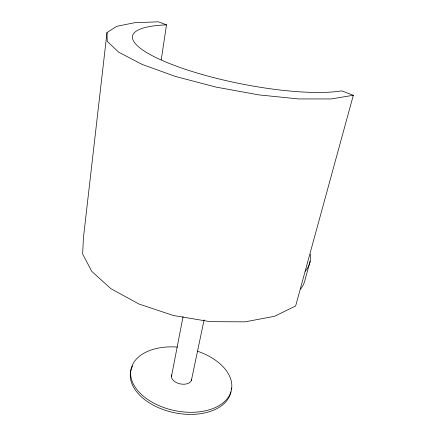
<?xml version="1.0" encoding="UTF-8"?>
<svg xmlns="http://www.w3.org/2000/svg" width="436" height="436" viewBox="0 0 436 436"><rect width="100%" height="100%" fill="white"/><g stroke="black" fill="none" stroke-linecap="round" stroke-linejoin="round"><path stroke-width="0.65" d="M106.994 32.575L83.385 238.132L82.66 254.025L91.778 271.41L110.929 288.703L138.98 304.017L173.305 315.49L210.103 321.659L245.108 321.85L274.517 316.291L295.641 305.968L353.34 95.261L341.693 90.873A115.834 25.746 11.2 0 1 174.313 65.378A115.834 25.746 11.2 0 1 166.492 24.868L158.35 21.8L134.501 22.743L116.712 26.313L106.994 32.575L107.24 41.382L118.826 52.266L142.032 64.375L175.485 76.464L215.956 87.08L258.739 94.879L298.627 98.934L331.137 98.95L353.34 95.261M161.244 59.841L166.492 24.868M171.457 376.502L183.098 316.482M191.388 380.432L204.086 319.926M310.16 261.208L305.249 279.024A101.566 47.497 11.4 0 1 300.589 289.03M191.644 379.358A10.23 6.317 11.6 0 1 179.981 383.854A10.23 6.317 11.6 0 1 171.784 374.884M197.497 351.209A51.252 31.703 11.6 0 1 219.368 405.442A51.252 31.703 11.6 0 1 135.961 388.291A51.252 31.703 11.6 0 1 177.485 347.094M230.966 391.8A51.176 31.779 11.6 0 1 170.045 411.715A51.176 31.779 11.6 0 1 132.626 365.924M231.347 387.953A51.176 31.779 11.6 0 1 231.303 389.244M310.323 254.183A102.847 45.829 11.4 0 1 305.189 271.317"/></g></svg>
